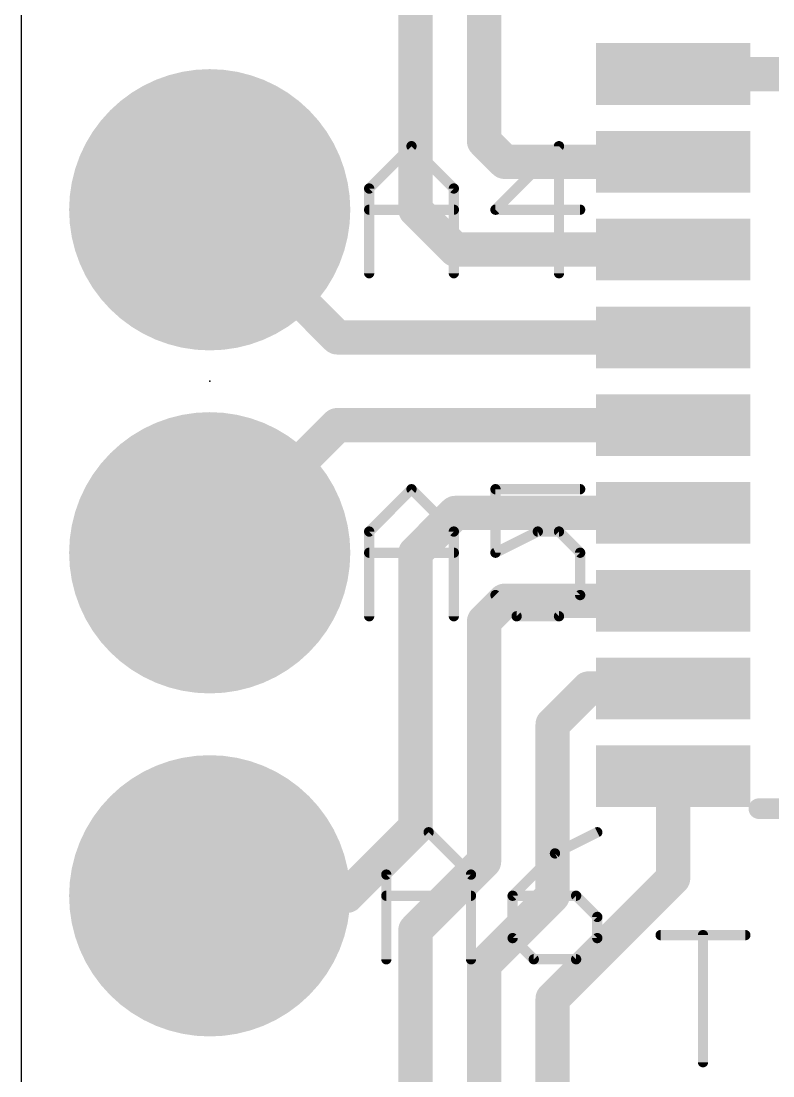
# Model space of a CAD drawing. Extents: x 0.5 to 16, y 1.5 to 29.5.
# Drawn here: x 0.51 to 6.08, y 10.1 to 17.91 of the extents above; entities that cross this region are included whole.
import ezdxf

# ---------------------------------------------------------------- set-up
doc = ezdxf.new("R2010")
doc.units = 0
for name, color, linetype in [('1', 12, 'CONTINUOUS'), ('17', 110, 'CONTINUOUS'), ('20', 53, 'CONTINUOUS'), ('21', 40, 'CONTINUOUS'), ('23', 53, 'CONTINUOUS'), ('29', 253, 'CONTINUOUS')]:
    doc.layers.add(name, color=color, linetype=linetype)

# ---------------------------------------------------------------- blocks, each defined once
blk = doc.blocks.new('ROUNDP')
at = {"const_width": 0.5}
blk.add_lwpolyline([(0, -0.25, 1), (0, 0.25, 1), (0, -0.25)], format="xyb", dxfattribs=at)
blk = doc.blocks.new('RECT')
blk.add_solid([(-0.5, -0.5), (0.5, -0.5), (-0.5, 0.5), (0.5, 0.5)])

msp = doc.modelspace()

# ---------------------------------------------------------------- linework, layer by layer
at = {"layer": '1', "const_width": 0.254}
for points in [[(3.937, 17.018), (3.937, 18.796)], [(3.429, 18.542), (3.429, 16.51)], [(6.466, 17.515), (5.3372, 17.515)], [(3.937, 17.018), (4.09, 16.865)], [(4.09, 16.865), (5.3372, 16.865)], [(1.905, 16.51), (2.85, 15.565)], [(3.429, 16.51), (3.724, 16.215)], [(3.724, 16.215), (5.3372, 16.215)], [(2.85, 15.565), (5.3372, 15.565)], [(1.905, 13.97), (2.85, 14.915)], [(2.85, 14.915), (5.3372, 14.915)], [(3.429, 13.97), (3.724, 14.265)], [(3.724, 14.265), (5.3372, 14.265)], [(3.429, 11.938), (3.429, 13.97)], [(3.937, 13.462), (4.09, 13.615)], [(4.09, 13.615), (5.3372, 13.615)], [(3.937, 11.684), (3.937, 13.462)], [(4.445, 12.7), (4.71, 12.965)], [(4.71, 12.965), (5.3372, 12.965)], [(4.445, 11.43), (4.445, 12.7)], [(5.3372, 11.5602), (5.3372, 12.315)], [(2.921, 11.43), (3.429, 11.938)], [(3.429, 11.176), (3.937, 11.684)], [(4.445, 10.668), (5.3372, 11.5602)], [(1.905, 11.43), (2.921, 11.43)], [(3.937, 10.922), (4.445, 11.43)], [(3.429, 9.398), (3.429, 11.176)], [(3.937, 9.144), (3.937, 10.922)], [(4.445, 8.89), (4.445, 10.668)]]:
    msp.add_lwpolyline(points, dxfattribs=at)
at = {"layer": '1', "const_width": 0.127}
for points in [[(5.3372, 17.5785, 1), (5.3372, 17.4515)], [(3.9819, 17.0629, 1), (3.8921, 16.9731)], [(3.8735, 17.018, 1), (4.0005, 17.018)], [(4.09, 16.9285, 1), (4.09, 16.8015)], [(4.0451, 16.8201, 1), (4.1349, 16.9099)], [(5.3372, 16.8015, 1), (5.3372, 16.9285)], [(1.9499, 16.5549, 1), (1.8601, 16.4651)], [(3.4739, 16.5549, 1), (3.3841, 16.4651)], [(3.3655, 16.51, 1), (3.4925, 16.51)], [(3.724, 16.2785, 1), (3.724, 16.1515)], [(5.3372, 16.1515, 1), (5.3372, 16.2785)], [(3.6791, 16.1701, 1), (3.7689, 16.2599)], [(2.85, 15.6285, 1), (2.85, 15.5015)], [(2.8051, 15.5201, 1), (2.8949, 15.6099)], [(5.3372, 15.5015, 1), (5.3372, 15.6285)], [(2.85, 14.9785, 1), (2.85, 14.8515)], [(2.8949, 14.8701, 1), (2.8051, 14.9599)], [(5.3372, 14.8515, 1), (5.3372, 14.9785)], [(3.724, 14.3285, 1), (3.724, 14.2015)], [(3.7689, 14.2201, 1), (3.6791, 14.3099)], [(5.3372, 14.2015, 1), (5.3372, 14.3285)], [(1.8601, 14.0149, 1), (1.9499, 13.9251)], [(3.4925, 13.97, 1), (3.3655, 13.97)], [(3.3841, 14.0149, 1), (3.4739, 13.9251)], [(4.09, 13.6785, 1), (4.09, 13.5515)], [(4.1349, 13.5701, 1), (4.0451, 13.6599)], [(5.3372, 13.5515, 1), (5.3372, 13.6785)], [(4.0005, 13.462, 1), (3.8735, 13.462)], [(3.8921, 13.5069, 1), (3.9819, 13.4171)], [(4.71, 13.0285, 1), (4.71, 12.9015)], [(4.7549, 12.9201, 1), (4.6651, 13.0099)], [(5.3372, 12.9015, 1), (5.3372, 13.0285)], [(4.5085, 12.7, 1), (4.3815, 12.7)], [(4.4001, 12.7449, 1), (4.4899, 12.6551)], [(5.4007, 12.315, 1), (5.2737, 12.315)], [(3.4739, 11.8931, 1), (3.3841, 11.9829)], [(3.3655, 11.938, 1), (3.4925, 11.938)], [(3.9819, 11.6391, 1), (3.8921, 11.7289)], [(3.8735, 11.684, 1), (4.0005, 11.684)], [(5.3821, 11.5153, 1), (5.2923, 11.6051)], [(5.2737, 11.5602, 1), (5.4007, 11.5602)], [(1.905, 11.4935, 1), (1.905, 11.3665)], [(2.8761, 11.4749, 1), (2.9659, 11.3851)], [(2.921, 11.3665, 1), (2.921, 11.4935)], [(4.3815, 11.43, 1), (4.5085, 11.43)], [(4.4899, 11.3851, 1), (4.4001, 11.4749)], [(3.4925, 11.176, 1), (3.3655, 11.176)], [(3.3841, 11.2209, 1), (3.4739, 11.1311)], [(4.0005, 10.922, 1), (3.8735, 10.922)], [(3.8921, 10.9669, 1), (3.9819, 10.8771)], [(4.5085, 10.668, 1), (4.3815, 10.668)], [(4.4001, 10.7129, 1), (4.4899, 10.6231)]]:
    msp.add_lwpolyline(points, format="xyb", dxfattribs=at)
at = {"layer": '20'}
msp.add_line((0.508, 28.194), (0.508, 2.794), dxfattribs=at)
at = {"layer": '21'}
for points, const_width in [([(3.0861, 16.6672), (3.3996, 16.9807)], 0.0762), ([(3.3996, 16.9807), (3.7132, 16.6672)], 0.0762), ([(4.4919, 16.9807), (4.0216, 16.5104)], 0.0762), ([(4.4919, 16.0401), (4.4919, 16.9807)], 0.0762), ([(3.0861, 16.0401), (3.0861, 16.6672)], 0.0762), ([(3.7132, 16.6672), (3.7132, 16.0401)], 0.0762), ([(3.0861, 16.5104), (3.7132, 16.5104)], 0.0762), ([(4.0216, 16.5104), (4.6487, 16.5104)], 0.0762), ([(3.0861, 14.1272), (3.3996, 14.4407)], 0.0762), ([(3.3996, 14.4407), (3.7132, 14.1272)], 0.0762), ([(4.6487, 14.4407), (4.0216, 14.4407)], 0.0762), ([(4.0216, 14.4407), (4.0216, 13.9704)], 0.0762), ([(3.0861, 13.5001), (3.0861, 14.1272)], 0.0762), ([(3.7132, 14.1272), (3.7132, 13.5001)], 0.0762), ([(4.0216, 13.9704), (4.3352, 14.1272)], 0.0762), ([(4.3352, 14.1272), (4.4919, 14.1272)], 0.0762), ([(4.4919, 14.1272), (4.6487, 13.9704)], 0.0762), ([(3.0861, 13.9704), (3.7132, 13.9704)], 0.0762), ([(4.6487, 13.9704), (4.6487, 13.6569)], 0.0762), ([(4.1784, 13.5001), (4.0216, 13.6569)], 0.0762), ([(4.6487, 13.6569), (4.4919, 13.5001)], 0.0762), ([(4.4919, 13.5001), (4.1784, 13.5001)], 0.0762), ([(10.5378, 12.0754), (5.9722, 12.0754)], 0.1524), ([(3.2131, 11.5872), (3.5266, 11.9007)], 0.0762), ([(3.5266, 11.9007), (3.8402, 11.5872)], 0.0762), ([(4.7757, 11.9007), (4.4622, 11.7439)], 0.0762), ([(4.4622, 11.7439), (4.1486, 11.4304)], 0.0762), ([(3.2131, 10.9601), (3.2131, 11.5872)], 0.0762), ([(3.8402, 11.5872), (3.8402, 10.9601)], 0.0762), ([(3.2131, 11.4304), (3.8402, 11.4304)], 0.0762), ([(4.1486, 11.4304), (4.1486, 11.1169)], 0.0762), ([(4.6189, 11.4304), (4.1486, 11.4304)], 0.0762), ([(4.7757, 11.2736), (4.6189, 11.4304)], 0.0762), ([(4.7757, 11.1169), (4.7757, 11.2736)], 0.0762), ([(5.2451, 11.1387), (5.8722, 11.1387)], 0.0762), ([(5.5586, 10.1981), (5.5586, 11.1387)], 0.0762), ([(4.1486, 11.1169), (4.3054, 10.9601)], 0.0762), ([(4.6189, 10.9601), (4.7757, 11.1169)], 0.0762), ([(4.3054, 10.9601), (4.6189, 10.9601)], 0.0762)]:
    msp.add_lwpolyline(points, dxfattribs=dict(at, const_width=const_width))
for points, const_width in [([(3.4131, 16.9942, 1), (3.3862, 16.9672)], 0.0381), ([(3.4131, 16.9672, 1), (3.3862, 16.9942)], 0.0381), ([(4.511, 16.9807, 1), (4.4729, 16.9807)], 0.0381), ([(4.5054, 16.9672, 1), (4.4784, 16.9942)], 0.0381), ([(3.1052, 16.6672, 1), (3.0671, 16.6672)], 0.0381), ([(3.0726, 16.6806, 1), (3.0996, 16.6537)], 0.0381), ([(3.7322, 16.6672, 1), (3.6941, 16.6672)], 0.0381), ([(3.6997, 16.6537, 1), (3.7266, 16.6806)], 0.0381), ([(3.0861, 16.5295, 1), (3.0861, 16.4914)], 0.0381), ([(3.7132, 16.4914, 1), (3.7132, 16.5295)], 0.0381), ([(4.0216, 16.5295, 1), (4.0216, 16.4914)], 0.0381), ([(4.0081, 16.5239, 1), (4.0351, 16.4969)], 0.0381), ([(4.6487, 16.4914, 1), (4.6487, 16.5295)], 0.0381), ([(3.0671, 16.0401, 1), (3.1052, 16.0401)], 0.0381), ([(3.6941, 16.0401, 1), (3.7322, 16.0401)], 0.0381), ([(4.4729, 16.0401, 1), (4.511, 16.0401)], 0.0381), ([(3.4131, 14.4542, 1), (3.3862, 14.4272)], 0.0381), ([(3.4131, 14.4272, 1), (3.3862, 14.4542)], 0.0381), ([(4.0216, 14.4598, 1), (4.0216, 14.4217)], 0.0381), ([(4.0407, 14.4407, 1), (4.0026, 14.4407)], 0.0381), ([(4.6487, 14.4217, 1), (4.6487, 14.4598)], 0.0381), ([(3.1052, 14.1272, 1), (3.0671, 14.1272)], 0.0381), ([(3.0726, 14.1406, 1), (3.0996, 14.1137)], 0.0381), ([(3.7322, 14.1272, 1), (3.6941, 14.1272)], 0.0381), ([(3.6997, 14.1137, 1), (3.7266, 14.1406)], 0.0381), ([(4.3352, 14.1462, 1), (4.3352, 14.1081)], 0.0381), ([(4.3437, 14.1101, 1), (4.3266, 14.1442)], 0.0381), ([(4.5054, 14.1406, 1), (4.4784, 14.1137)], 0.0381), ([(4.4919, 14.1081, 1), (4.4919, 14.1462)], 0.0381), ([(3.0861, 13.9895, 1), (3.0861, 13.9514)], 0.0381), ([(3.7132, 13.9514, 1), (3.7132, 13.9895)], 0.0381), ([(4.0131, 13.9874, 1), (4.0301, 13.9534)], 0.0381), ([(4.0026, 13.9704, 1), (4.0407, 13.9704)], 0.0381), ([(4.6677, 13.9704, 1), (4.6296, 13.9704)], 0.0381), ([(4.6352, 13.9569, 1), (4.6622, 13.9839)], 0.0381), ([(4.0351, 13.6703, 1), (4.0081, 13.6434)], 0.0381), ([(4.6296, 13.6569, 1), (4.6677, 13.6569)], 0.0381), ([(4.6622, 13.6434, 1), (4.6352, 13.6703)], 0.0381), ([(3.0671, 13.5001, 1), (3.1052, 13.5001)], 0.0381), ([(3.6941, 13.5001, 1), (3.7322, 13.5001)], 0.0381), ([(4.1784, 13.5191, 1), (4.1784, 13.481)], 0.0381), ([(4.1649, 13.4866, 1), (4.1919, 13.5136)], 0.0381), ([(4.4784, 13.5136, 1), (4.5054, 13.4866)], 0.0381), ([(4.4919, 13.481, 1), (4.4919, 13.5191)], 0.0381), ([(5.9722, 12.1135, 1), (5.9722, 12.0373)], 0.0762), ([(3.5401, 11.9142, 1), (3.5132, 11.8872)], 0.0381), ([(3.5401, 11.8872, 1), (3.5132, 11.9142)], 0.0381), ([(4.7842, 11.8837, 1), (4.7672, 11.9177)], 0.0381), ([(4.4536, 11.761, 1), (4.4707, 11.7269)], 0.0381), ([(4.4756, 11.7305, 1), (4.4487, 11.7574)], 0.0381), ([(3.1996, 11.6006, 1), (3.2266, 11.5737)], 0.0381), ([(3.2322, 11.5872, 1), (3.1941, 11.5872)], 0.0381), ([(3.8592, 11.5872, 1), (3.8211, 11.5872)], 0.0381), ([(3.8267, 11.5737, 1), (3.8536, 11.6006)], 0.0381), ([(3.2131, 11.4495, 1), (3.2131, 11.4114)], 0.0381), ([(3.8402, 11.4114, 1), (3.8402, 11.4495)], 0.0381), ([(4.1486, 11.4495, 1), (4.1486, 11.4114)], 0.0381), ([(4.1677, 11.4304, 1), (4.1296, 11.4304)], 0.0381), ([(4.1351, 11.4439, 1), (4.1621, 11.4169)], 0.0381), ([(4.6324, 11.4439, 1), (4.6054, 11.4169)], 0.0381), ([(4.6189, 11.4114, 1), (4.6189, 11.4495)], 0.0381), ([(4.7947, 11.2736, 1), (4.7566, 11.2736)], 0.0381), ([(4.7622, 11.2602, 1), (4.7892, 11.2871)], 0.0381), ([(5.2451, 11.1578, 1), (5.2451, 11.1197)], 0.0381), ([(5.5777, 11.1387, 1), (5.5396, 11.1387)], 0.0381), ([(5.8722, 11.1197, 1), (5.8722, 11.1578)], 0.0381), ([(4.1621, 11.1303, 1), (4.1351, 11.1034)], 0.0381), ([(4.1296, 11.1169, 1), (4.1677, 11.1169)], 0.0381), ([(4.7566, 11.1169, 1), (4.7947, 11.1169)], 0.0381), ([(4.7892, 11.1034, 1), (4.7622, 11.1303)], 0.0381), ([(3.1941, 10.9601, 1), (3.2322, 10.9601)], 0.0381), ([(3.8211, 10.9601, 1), (3.8592, 10.9601)], 0.0381), ([(4.3054, 10.9792, 1), (4.3054, 10.9411)], 0.0381), ([(4.2919, 10.9466, 1), (4.3189, 10.9736)], 0.0381), ([(4.6054, 10.9736, 1), (4.6324, 10.9466)], 0.0381), ([(4.6189, 10.9411, 1), (4.6189, 10.9792)], 0.0381), ([(5.5396, 10.1981, 1), (5.5777, 10.1981)], 0.0381)]:
    msp.add_lwpolyline(points, format="xyb", dxfattribs=dict(at, const_width=const_width))
at = {"layer": '23'}
msp.add_point((1.905, 15.24), dxfattribs=at)

# ---------------------------------------------------------------- block references
at = {"layer": '1', "xscale": 0.3048, "yscale": 0.9906, "rotation": 270}
for p in [(5.3372, 17.515), (5.3372, 16.865), (5.3372, 16.215), (5.3372, 15.565), (5.3372, 14.915), (5.3372, 14.265), (5.3372, 13.615), (5.3372, 12.965), (5.3372, 12.315)]:
    msp.add_blockref('RECT', p, dxfattribs=at)
at = {"layer": '17', "rotation": 180}
for p, xscale, yscale in [((1.905, 16.51), 1.9304, 1.9304), ((1.905, 16.51), 1.9304, 1.9304), ((1.905, 16.51), 1.4064, 1.4064), ((1.905, 13.97), 1.9304, 1.9304), ((1.905, 13.97), 1.9304, 1.9304), ((1.905, 13.97), 1.4064, 1.4064), ((1.905, 11.43), 1.9304, 1.9304), ((1.905, 11.43), 1.9304, 1.9304), ((1.905, 11.43), 1.4064, 1.4064)]:
    msp.add_blockref('ROUNDP', p, dxfattribs=dict(at, xscale=xscale, yscale=yscale))
at = {"layer": '29'}
for name, p, xscale, yscale, rotation in [('RECT', (5.3372, 17.515), 0.4572, 1.143, 270), ('ROUNDP', (1.905, 16.51), 2.0828, 2.0828, 180), ('RECT', (5.3372, 16.865), 0.4572, 1.143, 270), ('RECT', (5.3372, 16.215), 0.4572, 1.143, 270), ('RECT', (5.3372, 15.565), 0.4572, 1.143, 270), ('RECT', (5.3372, 14.915), 0.4572, 1.143, 270), ('ROUNDP', (1.905, 13.97), 2.0828, 2.0828, 180), ('RECT', (5.3372, 14.265), 0.4572, 1.143, 270), ('RECT', (5.3372, 13.615), 0.4572, 1.143, 270), ('RECT', (5.3372, 12.965), 0.4572, 1.143, 270), ('RECT', (5.3372, 12.315), 0.4572, 1.143, 270), ('ROUNDP', (1.905, 11.43), 2.0828, 2.0828, 180)]:
    msp.add_blockref(name, p, dxfattribs=dict(at, xscale=xscale, yscale=yscale, rotation=rotation))

doc.saveas('drawing.dxf')
